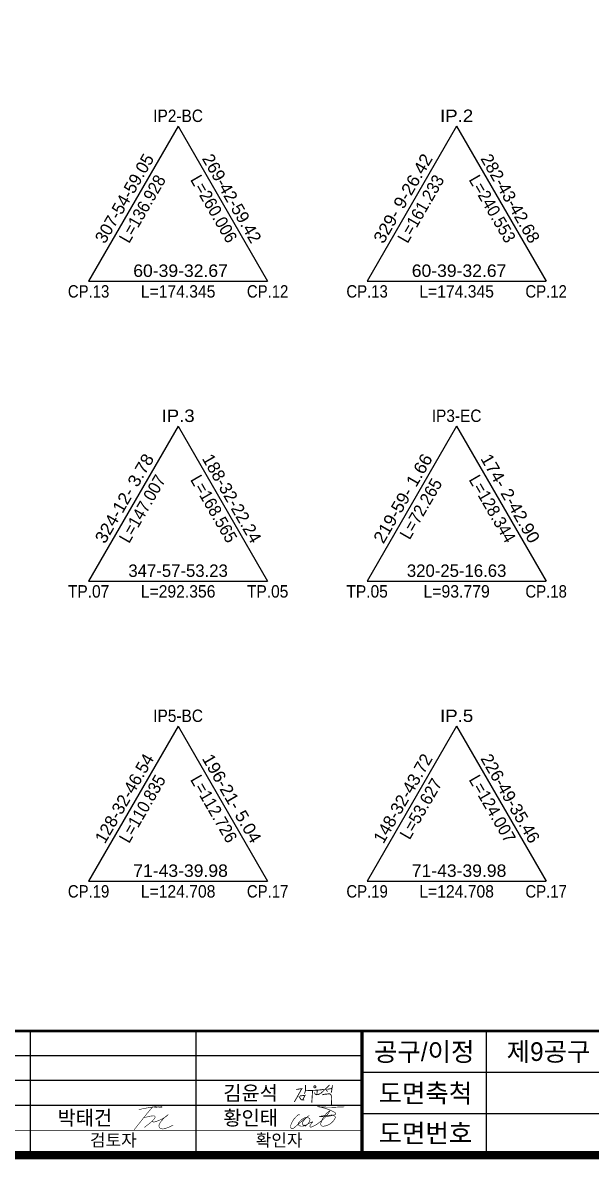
# Model space of a CAD drawing. Extents: x 227222 to 228063, y 224653 to 225247.
# Drawn here: x 227731.5 to 227868.7, y 224671.6 to 224946.1 of the extents above; entities that cross this region are included whole.
import ezdxf
from ezdxf.enums import TextEntityAlignment as Align

# ---------------------------------------------------------------- set-up
doc = ezdxf.new("R2010")
doc.units = 0
doc.header["$LTSCALE"] = 10
doc.header["$MEASUREMENT"] = 0
for name, color, linetype in [('CA-LEAL', 1, 'CONTINUOUS'), ('CA-LEAT', 3, 'CONTINUOUS'), ('CX-BORD', 3, 'CONTINUOUS'), ('CX-BORD-LIN1', 4, 'CONTINUOUS'), ('CX-BORD-LIN2', 3, 'CONTINUOUS'), ('CX-BORD-TEX2', 7, 'CONTINUOUS'), ('CX-BORD-TEX3', 6, 'CONTINUOUS')]:
    doc.layers.add(name, color=color, linetype=linetype)
doc.styles.get("Standard").update_dxf_attribs({"font": 'Dotum.ttf'})
doc.styles.add('TB_TEXT', font='Dotum.ttf')
doc.styles.add('TB_WBTXT', font='Dotum.ttf')
doc.styles.add('TB_WMTXT', font='Dotum.ttf')

# ---------------------------------------------------------------- blocks, each defined once
blk = doc.blocks.new('CXBLKA1-KHCA1')
at = {"layer": 'CX-BORD-LIN1', "const_width": 2}
blk.add_lwpolyline([(796, -2.273736754432321e-12), (0, 0), (0, 553.9999999999995), (795.9999999999995, 553.9999999999995)], close=True, dxfattribs=at)
at = {"layer": 'CX-BORD-LIN1'}
for points, const_width in [([(796, 30.00000000000098), (0, 29.99999999999869)], 0.6), ([(566, 1.175948227682966e-12), (566, 30.00000000000031)], 0.8), ([(566, 1.527666881884215e-13), (566, 30.00000000000031)], 0.6), ([(566, 6.000000000000252), (270, 5.9999999999993)], 0.2)]:
    blk.add_lwpolyline(points, dxfattribs=dict(at, const_width=const_width))
for points in [[(486, 3.019806626980426e-13), (486, 30.00000000000006)], [(526, 4.192202140984591e-13), (526, 30.00000000000018)]]:
    blk.add_lwpolyline(points, dxfattribs=at)
at = {"layer": 'CX-BORD-LIN2', "const_width": 0.3}
for points in [[(596, 1.4210854715202e-13), (596, 30.00000000000043)], [(686, 19.99999999999756), (566, 19.99999999999739)], [(796, 9.999999999997726), (566, 9.9999999999974)]]:
    blk.add_lwpolyline(points, dxfattribs=at)
at = {"layer": 'CX-BORD-LIN2'}
for points in [[(566, 24.00000000000025), (270, 23.9999999999993)], [(566, 18.00000000000136), (270, 18.00000000000041)], [(566, 12.00000000000136), (270, 12.00000000000041)]]:
    blk.add_lwpolyline(points, dxfattribs=at)
at = {"layer": 'CX-BORD-LIN1', "style": 'TB_TEXT'}
for tag, height, p in [('TR_RNUM4', 3, (285.105116618196, 26.63656332936284)), ('TR_RDAT4', 3.5, (317.5, 26.99999999999994)), ('TR_DGN4', 3.5, (459.1184542177598, 26.99999999999993)), ('TR_CHK4', 3.5, (499.1184542177598, 26.99999999999993)), ('TR_APP4', 3.5, (539.1184542177598, 27.00000000000016)), ('TR_RNUM3', 3, (285.105116618196, 20.63656332936395)), ('TR_RDAT3', 3.5, (317.5, 21.00000000000105)), ('TR_DGN3', 3.5, (459.1184542177598, 21.00000000000104)), ('TR_CHK3', 3.5, (499.1184542177598, 21.00000000000104)), ('TR_APP3', 3.5, (539.1184542177598, 21.00000000000126)), ('TR_RDAT2', 3.5, (317.5, 15.00000000000105)), ('TR_DGN2', 3.5, (459.1184542177598, 15.00000000000104)), ('TR_CHK2', 3.5, (499.1184542177598, 15.00000000000104)), ('TR_APP2', 3.5, (539.1184542177598, 15.00000000000126)), ('TR_RNUM2', 3, (285.105116618196, 14.63656332936395)), ('TR_RNUM1', 3, (285.105116618196, 8.636563329362843)), ('TR_RDAT1', 3.5, (317.5, 8.999999999999943)), ('TR_DGN1', 3.5, (459.1184542177598, 8.999999999999929)), ('TR_CHK1', 3.5, (499.1184542177598, 8.999999999999929)), ('TR_APP1', 3.5, (539.1184542177598, 9.000000000000156))]:
    blk.add_attdef(tag, text='', height=height, dxfattribs=at).set_placement(p, align=Align.MIDDLE_CENTER)
for tag, p in [('TR_RCON4', (342.3033138082337, 26.99999999999994)), ('TR_RCON3', (342.3033138082337, 21.00000000000105)), ('TR_RCON2', (342.3033138082337, 15.00000000000105)), ('TR_RCON1', (342.3033138082337, 8.999999999999943))]:
    blk.add_attdef(tag, text='', height=3.5, dxfattribs=at).set_placement(p, align=Align.MIDDLE_LEFT)
at = {"layer": 'CX-BORD-LIN2', "style": 'TB_TEXT'}
blk.add_attdef('TD_VERSION', text='', height=3, rotation=90, dxfattribs=at).set_placement((800.499999405456, 48.01489921212271), align=Align.MIDDLE_CENTER)
at = {"layer": 'CX-BORD-TEX2', "style": 'TB_WMTXT'}
for tag, height, p in [('TB_CNAME', 5, (15.34476638720071, 531.8324131479244)), ('TB_CSCOP', 4, (16.63456755316156, 523.8324131479244))]:
    blk.add_attdef(tag, text='', height=height, dxfattribs=at).set_placement(p, align=Align.BOTTOM_LEFT)
at = {"layer": 'CX-BORD-TEX2', "style": 'TB_WBTXT'}
for tag, height, p in [('TB_MTITIL', 10, (398, 533.326413560618)), ('TB_STITL', 7, (398, 518.326413560618))]:
    blk.add_attdef(tag, text='', height=height, dxfattribs=at).set_placement(p, align=Align.MIDDLE_CENTER)
at = {"layer": 'CX-BORD-TEX3', "style": 'TB_TEXT'}
for s, height, p in [('공구/이정', 4.5, (581, 24.99999999999742)), ('도면축척', 4.5, (581.2913704096159, 14.99999999999741)), ('검토자', 3, (506, 3.662000000000432)), ('확인자', 3, (546, 3.662000000000262)), ('도면번호', 4.5, (581.2913704096159, 5.385823260719846))]:
    blk.add_text(s, height=height, dxfattribs=at).set_placement(p, align=Align.MIDDLE)
for tag, height, p in [('TD_DCOMP', 4.5, (217.5, 24.99999999999931)), ('TD_CSECT', 4.5, (611, 24.99999999999896)), ('TD_DNAME_TOP', 4.5, (755, 24.99999999999912)), ('TD_DNAME_MAIN', 4.5, (755, 19.00715491911868)), ('TD_CCOMP', 4.5, (217.5, 14.99999999999931)), ('TD_HSCAL', 4.5, (626.6991483434026, 15.23515171695612)), ('TD_VSCAL', 4.5, (655.7793615572627, 15.23515171695612)), ('TD_DNAME_BOT', 3, (755, 13.65422715006187)), ('TD_CNAME', 4.5, (65, 5.752181573154171)), ('TD_FIELD', 4.5, (182.5, 5.52709622435755)), ('TD_CSTEP', 4.5, (253.2440000000001, 5.527096224357066)), ('TD_DWGCODE', 4.5, (641, 5.385823260720159)), ('TD_DWGNO', 4.5, (755, 5.385823260720144))]:
    blk.add_attdef(tag, text='', height=height, dxfattribs=at).set_placement(p, align=Align.MIDDLE_CENTER)
at = {"layer": 'CX-BORD-TEX3', "style": 'TB_TEXT', "width": 0.9}
blk.add_attdef('TD_CDIST', text='', height=4.5, dxfattribs=at).set_placement((656, 24.99999999999902), align=Align.MIDDLE_CENTER)

msp = doc.modelspace()

# ---------------------------------------------------------------- linework, layer by layer
at = {"layer": 'CA-LEAL', "linetype": 'Continuous'}
for p, q in [((227769.0017678195, 224921.1217430818), (227747.4017704591, 224883.7094435579)), ((227769.0017678195, 224921.1217430818), (227790.6017704591, 224883.7094466058)), ((227836.2017678194, 224921.1217478232), (227814.6017704591, 224883.7094482991)), ((227836.2017678194, 224921.1217478232), (227857.8017704591, 224883.7094513472)), ((227747.4017704591, 224883.7094435579), (227790.6017704591, 224883.7094466058)), ((227814.6017704591, 224883.7094482991), (227857.8017704591, 224883.7094513472)), ((227769.0017729321, 224848.6592880418), (227747.4017755717, 224811.2469885178)), ((227769.0017729321, 224848.6592880418), (227790.6017755717, 224811.2469915658)), ((227836.2017729321, 224848.6592927831), (227814.6017755717, 224811.2469952591)), ((227836.2017729321, 224848.6592927831), (227857.8017755717, 224811.2469983071)), ((227747.4017755717, 224811.2469885178), (227790.6017755717, 224811.2469915658)), ((227814.6017755717, 224811.2469952591), (227857.8017755717, 224811.2469983071)), ((227769.0017780447, 224776.1968330017), (227747.4017806843, 224738.7845354777)), ((227769.0017780447, 224776.1968330017), (227790.6017806843, 224738.7845385257)), ((227836.2017780447, 224776.196837743), (227814.6017806843, 224738.784540219)), ((227836.2017780447, 224776.196837743), (227857.8017806843, 224738.784543267)), ((227747.4017806843, 224738.7845354777), (227790.6017806843, 224738.7845385257)), ((227814.6017806843, 224738.784540219), (227857.8017806843, 224738.784543267))]:
    msp.add_line(p, q, dxfattribs=at)
at = {"layer": 'CX-BORD-LIN1'}
for points, const_width in [([(227799.7485148998, 224689.5090374442), (227799.7121203732, 224688.102546571), (227799.6332656921, 224687.799423155), (227799.5422797552, 224687.5993620253), (227799.4209656788, 224687.4296133327)], 0.2099999999999999), ([(227805.5364562344, 224689.5180888922), (227803.3873245564, 224687.4292865346)], 0.2099999999999999), ([(227806.2626288042, 224689.439494421), (227806.1205382441, 224688.6459640748), (227806.0775201126, 224688.3381087748), (227806.0399192928, 224688.0259052442), (227805.9848640403, 224687.799036635), (227805.8952020653, 224687.6255899637)], 0.2099999999999999), ([(227797.5529268889, 224688.4237580722), (227798.8615219612, 224688.6376656002), (227797.0453446694, 224685.4054195377)], 0.2099999999999999), ([(227798.1296352511, 224686.838930978), (227798.6717809215, 224685.9609911606), (227799.4403916303, 224685.8855433158)], 0.2099999999999999), ([(227798.4178649311, 224686.8663667317), (227799.6394072353, 224687.0309807759), (227799.0629486343, 224685.9335554069)], 0.2099999999999999), ([(227799.7121203732, 224688.1328585304), (227801.4529836708, 224688.211670867), (227801.2512799071, 224685.219441305)], 0.2099999999999999), ([(227801.4529836708, 224688.211670867), (227802.5670368234, 224688.2552816945), (227803.6178677617, 224688.3678101377), (227804.1968968528, 224688.4803385808)], 0.2099999999999999), ([(227801.8700567011, 224687.6872807541), (227802.0201752981, 224687.4032802838), (227802.1488485982, 224687.2639591722), (227802.3096902233, 224687.1996573413), (227802.4866160108, 224687.1567894539), (227802.861912883, 224687.2157330379), (227803.1192594831, 224687.3443366999), (227803.3122686741, 224687.456865143)], 0.2099999999999999), ([(227802.5670368234, 224688.2552816945), (227802.4866160108, 224687.1567894539)], 0.2099999999999999), ([(227803.7767424228, 224687.1235597224), (227804.1761681958, 224687.2418443992), (227804.4276586941, 224687.2862015113), (227804.664355589, 224687.2935941244), (227804.8640680959, 224687.3157724416), (227805.1229550163, 224687.3527364628), (227805.4383289506, 224687.3569107833), (227805.5476142568, 224687.3569107833), (227805.6204716337, 224687.3496290139), (227805.704257769, 224687.3168608131), (227805.7916863176, 224687.2586061808), (227805.8317574194, 224687.1967109026), (227805.9082579688, 224687.1020474236), (227805.9483290706, 224686.9891797602), (227805.9665434148, 224686.9272844821), (227805.9811145865, 224686.8399027724), (227805.9925762699, 224686.5866356592), (227805.9664242278, 224686.2664523299), (227805.9925762699, 224685.7306352714), (227806.0187078148, 224684.6076317381)], 0.2099999999999999), ([(227804.5773400193, 224688.5831576796), (227805.0568981268, 224687.8967521409)], 0.2099999999999999), ([(227805.0213751073, 224688.4707290915), (227805.8976055419, 224688.6423305956), (227806.1205382441, 224688.6459640748)], 0.2099999999999999), ([(227759.4945662706, 224683.5113217334), (227759.6939872791, 224683.5746660178), (227759.8868494031, 224683.630342263), (227760.0722156627, 224683.6791114192), (227760.2491490781, 224683.721734436), (227760.4167126695, 224683.7589722637), (227760.5739694572, 224683.7915858522), (227760.7199824613, 224683.8203361515), (227760.853814702, 224683.8459841115), (227760.9751148128, 224683.8692321478), (227761.0858738802, 224683.8905485379), (227761.1886686037, 224683.9103430251), (227761.2860756832, 224683.9290253525), (227761.3806718183, 224683.9470052633), (227761.4750337087, 224683.9646925006), (227761.5717380541, 224683.9824968076), (227761.6733615541, 224684.0008279276), (227761.7818172132, 224684.0199882899), (227761.8963632541, 224684.0398510692), (227762.0155942044, 224684.0601821266), (227762.1381045914, 224684.080747323), (227762.2624889427, 224684.1013125194), (227762.3873417857, 224684.1216435767), (227762.5112576479, 224684.1415063561), (227762.6328310569, 224684.1606667184), (227762.7509493466, 224684.1789295479), (227762.8656710782, 224684.1962558214), (227762.9773476194, 224684.2126455394), (227763.0863303379, 224684.228098702), (227763.1929706013, 224684.2426153094), (227763.2976197776, 224684.2561953618), (227763.4006292342, 224684.2688388593), (227763.502350339, 224684.2805458024), (227763.6030368575, 224684.2912966794), (227763.7025521469, 224684.3009939324), (227763.8006619621, 224684.3095204916), (227763.897132058, 224684.3167592873), (227763.9917281898, 224684.3225932498), (227764.0842161121, 224684.3269053092), (227764.1743615802, 224684.3295783961), (227764.2619303489, 224684.3304954405), (227764.3467076936, 224684.3295979077), (227764.4285569709, 224684.3270614019), (227764.5073610577, 224684.3231200625), (227764.5830028311, 224684.3180080287), (227764.655365168, 224684.3119594397), (227764.7243309454, 224684.3052084347), (227764.7897830404, 224684.297989153), (227764.8516043298, 224684.2905357336), (227764.9095800886, 224684.2830237813), (227764.9631051823, 224684.2753947609), (227765.0114768746, 224684.2675316028), (227765.0539924292, 224684.2593172372), (227765.0899491095, 224684.2506345945), (227765.1186441791, 224684.2413666049), (227765.1393749016, 224684.2313961986), (227765.1514385405, 224684.220606306), (227765.1543666051, 224684.2089188806), (227765.1486275864, 224684.1964119684), (227765.1349242213, 224684.1832026387), (227765.1139592465, 224684.1694079608), (227765.0864353988, 224684.155145004), (227765.0530554149, 224684.1405308376), (227765.0145220316, 224684.125682531), (227764.9715379858, 224684.1107171533), (227764.9247474525, 224684.0957712856), (227764.8745603611, 224684.0810595554), (227764.8213280793, 224684.066816102), (227764.7654019747, 224684.0532750645), (227764.7071334152, 224684.0406705822), (227764.6468737684, 224684.0292367944), (227764.5849744021, 224684.0192078401), (227764.5217866839, 224684.0108178589), (227764.4576815021, 224684.0042424549), (227764.3931078277, 224683.9994230935), (227764.3285341519, 224683.9962427052), (227764.2644289662, 224683.9945842205), (227764.2012607619, 224683.99433057), (227764.1394980305, 224683.9953646839), (227764.0796092634, 224683.997569493), (227764.022062952, 224684.0008279276), (227763.9671714238, 224684.0050424298), (227763.9146223516, 224684.0101934879), (227763.8639472444, 224684.0162811016), (227763.8146776111, 224684.0233052706), (227763.7663449605, 224684.0312659949), (227763.7184808016, 224684.0401632743), (227763.6706166434, 224684.0499971083), (227763.6222839948, 224684.0607674969), (227763.5731900489, 224684.0724549284), (227763.5237447349, 224684.0849618449), (227763.4745336662, 224684.0981711772), (227763.4261424564, 224684.1119658559), (227763.3791567187, 224684.1262288119), (227763.3341620666, 224684.1408429756), (227763.2917441136, 224684.155691278), (227763.252488473, 224684.1706566497), (227763.2167855539, 224684.1855634866), (227763.1842449475, 224684.200002046), (227763.1542810409, 224684.2135040502), (227763.1263082208, 224684.2256012215), (227763.0997408742, 224684.2358252824), (227763.0739933882, 224684.2437079553), (227763.0484801494, 224684.2487809627), (227763.022615545, 224684.2505760269), (227762.995833482, 224684.2486053586), (227762.9676459484, 224684.2423031224), (227762.9375844526, 224684.2310839712), (227762.9051805028, 224684.2143625579), (227762.8699656073, 224684.1915535354), (227762.8314712743, 224684.1620715565), (227762.7892290121, 224684.1253312741), (227762.742770329, 224684.0807473412), (227762.6917633767, 224684.0279685495), (227762.6364228804, 224683.9675802458), (227762.5771002089, 224683.9004019157), (227762.5141467309, 224683.8272530452), (227762.4479138151, 224683.7489531197), (227762.3787528303, 224683.666321625), (227762.307015145, 224683.5801780468), (227762.2330521282, 224683.4913418709), (227762.1571956278, 224683.4005155134), (227762.0796994099, 224683.3079331136), (227762.0007977198, 224683.2137117411), (227761.9207248029, 224683.1179684656), (227761.8397149045, 224683.020820357), (227761.7580022699, 224682.9223844848), (227761.6758211447, 224682.8227779188), (227761.5934057741, 224682.7221177288), (227761.510970883, 224682.6205600075), (227761.4286531146, 224682.5184169399), (227761.3465695916, 224682.4160397342), (227761.2648374367, 224682.3137795984), (227761.1835737725, 224682.2119877407), (227761.1028957216, 224682.111015369), (227761.0229204069, 224682.0112136916), (227760.9437649511, 224681.9129339165), (227760.8655269562, 224681.8164296939), (227760.7882259431, 224681.7215644427), (227760.7118619122, 224681.6281040239), (227760.6364348637, 224681.5358142985), (227760.5619447981, 224681.4444611273), (227760.4883917155, 224681.3538103716), (227760.4157756164, 224681.2636278921), (227760.3440965012, 224681.17367955), (227760.2731591653, 224681.0835653579), (227760.2019875858, 224680.9922219359), (227760.1294105347, 224680.8984200557), (227760.0542567843, 224680.8009304893), (227759.9753551066, 224680.6985240081), (227759.891534274, 224680.5899713842), (227759.8016230585, 224680.4740433892), (227759.7044502323, 224680.349510795), (227759.59851272, 224680.2146760954), (227759.4809800553, 224680.0659686721), (227759.3486899247, 224679.8993496289), (227759.1984800142, 224679.7107800698), (227759.02718801, 224679.4962210985), (227758.8316515985, 224679.2516338188), (227758.6087084659, 224678.9729793346), (227758.3551962983, 224678.6562187497)], 0.1322999999999999), ([(227760.7813388111, 224681.7131354188), (227760.8186232766, 224681.7131744419), (227760.8607963067, 224681.7134476039), (227760.9073603169, 224681.7141890434), (227760.9578177221, 224681.7156328993), (227761.0116709375, 224681.7180133105), (227761.0684223783, 224681.7215644156), (227761.1275744596, 224681.7265203535), (227761.1886295967, 224681.7331152631), (227761.2511828957, 224681.7415247484), (227761.3152002275, 224681.7516902747), (227761.3807401538, 224681.7634947729), (227761.4478612365, 224681.7768211736), (227761.5166220374, 224681.7915524076), (227761.5870811183, 224681.8075714054), (227761.6592970412, 224681.8247610979), (227761.7333283679, 224681.8430044158), (227761.8092043793, 224681.8621452665), (227761.8868372333, 224681.8818714648), (227761.9661098069, 224681.901831802), (227762.0469049769, 224681.9216750698), (227762.1291056206, 224681.9410500595), (227762.2125946147, 224681.9596055627), (227762.2972548364, 224681.9769903708), (227762.3829691625, 224681.9928532753), (227762.4694643065, 224682.0069016026), (227762.5558423275, 224682.0190768181), (227762.641049121, 224682.0293789224), (227762.7240305825, 224682.0378079158), (227762.8037326076, 224682.0443637989), (227762.8791010917, 224682.049046572), (227762.9490819304, 224682.0518562355), (227763.0126210192, 224682.0527927899), (227763.0689765809, 224682.0518562355), (227763.1186561473, 224682.049046572), (227763.1624795776, 224682.0443637989), (227763.2012667308, 224682.0378079158), (227763.2358374662, 224682.0293789225), (227763.2670116427, 224682.0190768181), (227763.2956091195, 224682.0069016026), (227763.3224497557, 224681.9928532753), (227763.3481386854, 224681.9769318361), (227763.3724221422, 224681.959137285), (227763.3948316348, 224681.9394696221), (227763.4148986717, 224681.9179288479), (227763.4321547615, 224681.8945149623), (227763.4461314129, 224681.8692279657), (227763.4563601344, 224681.8420678583), (227763.4623724347, 224681.8130346402), (227763.4638364658, 224681.7821673348), (227763.4609669532, 224681.749661058), (227763.4541152661, 224681.7157499481), (227763.4436327735, 224681.6806681444), (227763.4298708444, 224681.6446497855), (227763.4131808479, 224681.6079290101), (227763.3939141531, 224681.5707399572), (227763.3724221289, 224681.5333167654), (227763.3489975829, 224681.4958155274), (227763.3236990759, 224681.4580801506), (227763.2965266073, 224681.4198764962), (227763.2674801765, 224681.3809704254), (227763.2365597827, 224681.3411277993), (227763.2037654253, 224681.3001144793), (227763.1690971037, 224681.2576963264), (227763.1325548171, 224681.213639202), (227763.0941580856, 224681.167806525), (227763.0540045111, 224681.1204519457), (227763.0122112163, 224681.0719266722), (227762.9688953241, 224681.0225819125), (227762.9241739569, 224680.9727688748), (227762.8781642377, 224680.9228387672), (227762.8309832888, 224680.8731427977), (227762.7827482332, 224680.8240321745), (227762.7335957141, 224680.775799571), (227762.6837404568, 224680.7285035223), (227762.6334167075, 224680.6821440288), (227762.5828587121, 224680.6367210909), (227762.5323007167, 224680.5922347091), (227762.4819769673, 224680.5486848838), (227762.4321217101, 224680.5060716154), (227762.3829691909, 224680.4643949043), (227762.3346950944, 224680.4236352392), (227762.2872408589, 224680.383695062), (227762.2404893615, 224680.3444573027), (227762.1943234793, 224680.3058048914), (227762.1486260891, 224680.2676207581), (227762.1032800679, 224680.2297878328), (227762.0581682928, 224680.1921890458), (227762.0131736407, 224680.1547073269), (227761.9681789886, 224680.117245118), (227761.9230672139, 224680.0797829077), (227761.8777211938, 224680.0423206961), (227761.8320238056, 224680.0048584834), (227761.7858579268, 224679.9673962698), (227761.7391064344, 224679.9299340556), (227761.691652206, 224679.892471841), (227761.6433781189, 224679.8550096261), (227761.5941963308, 224679.8175278996), (227761.5441361225, 224679.7799291036), (227761.4932560551, 224679.7420961681), (227761.4416146898, 224679.703912024), (227761.3892705877, 224679.6652596013), (227761.33628231, 224679.6260218307), (227761.2827084179, 224679.5860816423), (227761.2286074725, 224679.5453219666), (227761.174330842, 224679.5036647573), (227761.1214011222, 224679.4611880613), (227761.0716337159, 224679.418008949), (227761.0268440257, 224679.3742444906), (227760.9888474545, 224679.3300117562), (227760.959459405, 224679.2854278161), (227760.9404952799, 224679.2406097408), (227760.9337704821, 224679.1956746003)], 0.1322999999999999)]:
    msp.add_lwpolyline(points, dxfattribs=dict(at, const_width=const_width))
at = {"layer": 'CX-BORD-LIN1', "const_width": 0.2099999999999999}
msp.add_lwpolyline([(227801.9185244816, 224689.3187215279, 3798.450989763234), (227801.918779415, 224689.3188080605)], format="xyb", dxfattribs=at)
at = {"layer": 'CX-BORD-LIN1', "const_width": 0.147, "elevation": -90.41666666666667}
for points in [[(227806.8899835484, 224682.8416866938, 0.1016100729652878), (227802.5655999968, 224684.2835371485, 0.0379938199290968), (227809.0894626576, 224684.2352122399)], [(227796.1417884495, 224679.6428178133, 0.6334663635945859), (227796.7907734193, 224678.9919596569, -0.02584804886832607), (227800.6326036529, 224682.1572411701, 0.08724122534274857), (227799.0158435778, 224680.5179056307, 0.6966696370647005), (227799.7869177524, 224679.7893206487, -0.06082299902354997), (227801.5501315854, 224680.6512878839, 0.09139181008041715), (227800.8349604968, 224679.7112621707, 0.5099500080430651), (227801.043365376, 224679.3060715628, 0.08972915044655608), (227803.1959086904, 224680.5536005977, 0.1097096665230928), (227805.6893607485, 224683.3476383086)], [(227797.9988961342, 224682.3022158959, 0.1620361182399803), (227796.1417884495, 224679.6428178133)], [(227798.3613329488, 224682.229728533, 0.3642693064098785), (227797.9988961343, 224682.3022158959)], [(227799.8365395819, 224679.7158555397, 0.2399836959650749), (227800.8383319432, 224681.2441675055, 0.3459454611295547), (227799.671771123, 224681.6196580681, 0.1625229052121287), (227798.024086378, 224680.2955600896)], [(227804.0246771, 224679.5495024402, 0.2836747993364746), (227806.9873291336, 224681.7223169927, 0.1882848276638638), (227806.2288191594, 224682.2555133988, 0.03052119506143514), (227802.9763617199, 224681.915616627, 0.1052802820132766), (227806.7932035805, 224682.3156999123, 0.5957706200628751), (227806.8899835485, 224682.8416866937)], [(227805.6893607485, 224683.3476383086, 0.1764310013253211), (227803.4354483515, 224680.2725697347, 0.5250689199938516), (227804.0246770999, 224679.5495024401)], [(227798.024086378, 224680.2955600895, 0.4600683058121187), (227798.4195307106, 224679.6038671619)], [(227798.4195307106, 224679.603867162, 0.1633579025210865), (227799.7869177524, 224679.7893206488)]]:
    msp.add_lwpolyline(points, format="xyb", dxfattribs=at)
at = {"layer": 'CX-BORD-LIN1', "const_width": 0.1322999999999999, "elevation": -81.375}
msp.add_lwpolyline([(227762.9287280052, 224680.9816125905), (227762.8279495671, 224680.8736847421), (227762.7787659923, 224680.8248906652), (227762.752833049, 224680.787204069), (227762.7334004256, 224680.7584732859), (227762.7198239456, 224680.7370008084), (227762.7114594328, 224680.7210891289), (227762.7076627105, 224680.70904074), (227762.7077896024, 224680.699158134), (227762.7112740141, 224680.6900169658), (227762.7178621789, 224680.6812855387), (227762.7273784121, 224680.6729053187), (227762.7396470291, 224680.6648177715), (227762.754492345, 224680.6569643629), (227762.7717386753, 224680.6492865586), (227762.7912103352, 224680.6417258245), (227762.8127316401, 224680.6342236264), (227762.8361366657, 224680.6267506971), (227762.8612985296, 224680.6193948387), (227762.8881001096, 224680.6122731201), (227762.9164242839, 224680.6055026105), (227762.9461539304, 224680.5992003789), (227762.9771719271, 224680.5934834944), (227763.0093611519, 224680.5884690261), (227763.0426044829, 224680.584274043), (227763.0768628797, 224680.5810351259), (227763.1124096286, 224680.5789669021), (227763.1495960979, 224680.57830351), (227763.1887736553, 224680.5792790888), (227763.2302936691, 224680.5821277771), (227763.2745075073, 224680.5870837138), (227763.3217665379, 224680.5943810375), (227763.3724221289, 224680.6042538873), (227763.4267475666, 224680.6168778671), (227763.4847038099, 224680.6321944427), (227763.5461737356, 224680.6500865448), (227763.6110402208, 224680.6704371044), (227763.6791861425, 224680.6931290525), (227763.7504943776, 224680.7180453199), (227763.8248478031, 224680.7450688375), (227763.9021292961, 224680.7740825364), (227763.9820850903, 224680.8049108126), (227764.0639148471, 224680.837143923), (227764.1466815847, 224680.87031359), (227764.2294483213, 224680.9039515357), (227764.3112780751, 224680.9375894822), (227764.3912338643, 224680.9707591517), (227764.4683787071, 224681.0029922665), (227764.5417756218, 224681.0338205487), (227764.6107413923, 224681.0629123015), (227764.6756078666, 224681.0904821522), (227764.7369606585, 224681.1168813091), (227764.7953853816, 224681.1424609805), (227764.8514676497, 224681.1675723748), (227764.9057930765, 224681.1925667002), (227764.9589472759, 224681.217795165), (227765.0115158616, 224681.2436089776), (227765.0640063654, 224681.2703008115), (227765.1166139922, 224681.2979292012), (227765.1694558651, 224681.3264941466), (227765.222649107, 224681.3559956474), (227765.276310841, 224681.3864337034), (227765.3305581901, 224681.4178083143), (227765.3855082772, 224681.4501194801), (227765.4412782255, 224681.4833672003), (227765.4978875555, 224681.5174929403), (227765.5549653782, 224681.5522040263), (227765.6120432023, 224681.58714925), (227765.6686525363, 224681.6219774032), (227765.7243248888, 224681.6563372775), (227765.7785917685, 224681.6898776645), (227765.8309846839, 224681.7222473561), (227765.8810351437, 224681.7530951439), (227765.9283917792, 224681.7821868891), (227765.9731717129, 224681.8097567309), (227766.0156091905, 224681.836155878), (227766.0559384569, 224681.8617355392), (227766.0943937579, 224681.8868469233), (227766.1312093385, 224681.9118412389), (227766.1666194444, 224681.9370696948), (227766.2008583207, 224681.9628834998), (227766.2341406926, 224681.9895558161), (227766.2666032037, 224682.0170476202), (227766.2983629773, 224682.0452418422), (227766.3295371369, 224682.0740214122), (227766.3602428058, 224682.1032692601), (227766.3905971072, 224682.1328683162), (227766.4207171647, 224682.1627015106), (227766.4507201014, 224682.192651773), (227766.4804692747, 224682.2224264298), (227766.5088129775, 224682.2510303908), (227766.5343457366, 224682.2772929621), (227766.5556620787, 224682.3000434497), (227766.5713565307, 224682.3181111596), (227766.5800236194, 224682.3303253978), (227766.5802578716, 224682.3355154703), (227766.5706538141, 224682.332510683), (227766.5502549442, 224682.3204915503), (227766.5199006413, 224682.3000434195), (227766.4808792551, 224682.2721028463), (227766.4344791355, 224682.2376063861), (227766.3819886325, 224682.1974905948), (227766.3246960958, 224682.1526920279), (227766.2638898752, 224682.1041472411), (227766.2008583207, 224682.0527927899), (227766.1367726594, 224681.9994871837), (227766.0723356281, 224681.9447767459), (227766.0081328408, 224681.8891297538), (227765.9447499117, 224681.8330144846), (227765.8827724547, 224681.7768992152), (227765.822786084, 224681.7212522232), (227765.7653764137, 224681.6665417853), (227765.7111290578, 224681.6132361791), (227765.6603953849, 224681.5616475891), (227765.6125897813, 224681.5114638304), (227765.5668923882, 224681.4622166256), (227765.5224833461, 224681.4134376974), (227765.4785427962, 224681.3646587683), (227765.4342508792, 224681.315411561), (227765.388787736, 224681.265227798), (227765.3413335075, 224681.213639202), (227765.2913221006, 224681.1602945651), (227765.2392024853, 224681.1053109567), (227765.1856773978, 224681.0489225159), (227765.1314495742, 224680.9913633819), (227765.0772217507, 224680.9328676934), (227765.0236966632, 224680.8736695896), (227764.971577048, 224680.8140032095), (227764.921565641, 224680.7541026921), (227764.8742285352, 224680.6942021763), (227764.8295852512, 224680.6345358006), (227764.7875186662, 224680.5753377034), (227764.7479116576, 224680.5168420229), (227764.7106471026, 224680.4592828977), (227764.6756078787, 224680.402894466), (227764.6426768629, 224680.3479108663), (227764.6117369329, 224680.2945662369), (227764.5826904862, 224680.2430361817), (227764.5555180028, 224680.193262166), (227764.530219483, 224680.1451271209), (227764.5067949271, 224680.0985139772), (227764.4852443355, 224680.0533056659), (227764.4655677085, 224680.0093851179), (227764.4477650464, 224679.9666352641), (227764.4318363496, 224679.9249390354), (227764.4177816182, 224679.8842183859), (227764.4056008522, 224679.8445513618), (227764.395294051, 224679.8060550322), (227764.3868612145, 224679.7688464666), (227764.3803023421, 224679.7330427342), (227764.3756174338, 224679.6987609044), (227764.372806489, 224679.6661180463), (227764.3718695074, 224679.6352312294), (227764.3727869685, 224679.606119965), (227764.3754612702, 224679.5784135335), (227764.3797752901, 224679.5516436571), (227764.3856119058, 224679.5253420584), (227764.3928539951, 224679.4990404596), (227764.4013844356, 224679.4722705833), (227764.4110861049, 224679.4445641518), (227764.4218418807, 224679.4154528874), (227764.4335932018, 224679.3846441168), (227764.4465157521, 224679.3525475829), (227764.4608437766, 224679.3197486328), (227764.4768115203, 224679.2868326136), (227764.4946532283, 224679.2543848724), (227764.5146031455, 224679.2229907564), (227764.5368955171, 224679.1932356126), (227764.5617645881, 224679.1657047882), (227764.5893470012, 224679.1408275376), (227764.6193889903, 224679.1184087452), (227764.6515391871, 224679.0980972027), (227764.6854462231, 224679.0795417017), (227764.7207587299, 224679.0623910339), (227764.7571253393, 224679.0462939911), (227764.7941946828, 224679.0308993649), (227764.8316153919, 224679.0158559469), (227764.8691337009, 224679.0009100868), (227764.9068862535, 224678.9861983655), (227764.9451072963, 224678.9719549219), (227764.9840310755, 224678.9584138946), (227765.0238918374, 224678.9458094224), (227765.0649238286, 224678.9343756444), (227765.1073612952, 224678.9243466991), (227765.1514384838, 224678.9159567255), (227765.1972725175, 224678.909400839), (227765.2445120274, 224678.904718063), (227765.2926885214, 224678.9019083974), (227765.3413335075, 224678.9009718422), (227765.3899784937, 224678.9019083974), (227765.4381549877, 224678.904718063), (227765.4853944976, 224678.909400839), (227765.5312285313, 224678.9159567255), (227765.5753057199, 224678.9243271876), (227765.6177431865, 224678.934219552), (227765.6587751777, 224678.9452826106), (227765.6986359396, 224678.9571651554), (227765.7375597188, 224678.9695159782), (227765.7757807615, 224678.981983871), (227765.8135333142, 224678.9942176255), (227765.8510516231, 224679.0058660339), (227765.8886284959, 224679.0167144688), (227765.9267909848, 224679.0270946267), (227765.9661247032, 224679.0374747851), (227766.0072152645, 224679.0483232212), (227766.0506482821, 224679.0601082126), (227766.0970093695, 224679.0732980366), (227766.14688414, 224679.0883609705), (227766.2008582071, 224679.1057652918), (227766.2593024591, 224679.125842697), (227766.3217288848, 224679.148378559), (227766.3874347476, 224679.1730216701), (227766.455717311, 224679.1994208222), (227766.5258738388, 224679.2272248075), (227766.5972015943, 224679.2560824183), (227766.6689978412, 224679.2856424465), (227766.7405598432, 224679.3155536843), (227766.8112824659, 224679.3455234583), (227766.8809509841, 224679.3754932337), (227766.9494482748, 224679.4054630099), (227767.016657215, 224679.4354327864), (227767.0824606817, 224679.4654025631), (227767.1467415518, 224679.4953723393), (227767.2093827024, 224679.5253421147), (227767.2702670103, 224679.5553118887), (227767.3293456745, 224679.585291417), (227767.3868431802, 224679.6153294787), (227767.4430523347, 224679.6454846087), (227767.4982659453, 224679.6758153423), (227767.5527768191, 224679.7063802145), (227767.6068777633, 224679.7372377603), (227767.6608615852, 224679.7684465148), (227767.715021092, 224679.8000650132), (227767.7649641809, 224679.8299664946), (227767.7875591094, 224679.8472830143)], dxfattribs=at)
at = {"layer": 'CX-BORD-LIN1'}
msp.add_arc((227799.7198191426, 224680.9792189651, -90.41666666666667), 1.268743790369247, 250.7653486922238, 275.2784951766311, dxfattribs=at)

# ---------------------------------------------------------------- block references
at = {"layer": 'CX-BORD'}
ref = msp.add_blockref('CXBLKA1-KHCA1', (227247.3809380743, 224672.5692377459), dxfattribs=at)
ref.add_attrib('TD_CSECT', '제9공구', dxfattribs={"layer": 'CX-BORD-TEX3', "height": 4.5, "style": 'TB_TEXT'}).set_placement((227858.3809380743, 224697.5692377459), align=Align.MIDDLE_CENTER)
ref.add_attrib('TR_CHK1', '박태건', dxfattribs={"layer": 'CX-BORD-LIN1', "height": 3.5, "style": 'TB_TEXT'}).set_placement((227746.499392292, 224681.5692377459), align=Align.MIDDLE_CENTER)
ref.add_attrib('TR_APP1', '황인태', dxfattribs={"layer": 'CX-BORD-LIN1', "height": 3.5, "style": 'TB_TEXT'}).set_placement((227786.499392292, 224681.5692377459), align=Align.MIDDLE_CENTER)
ref.add_attrib('TR_APP2', '김윤석', dxfattribs={"layer": 'CX-BORD-LIN1', "height": 3.5, "style": 'TB_TEXT'}).set_placement((227786.499392292, 224687.5692377459), align=Align.MIDDLE_CENTER)

# ---------------------------------------------------------------- texts
at = {"layer": 'CA-LEAT'}
for s, rotation, width, p, p2 in [('IP2-BC', 4.042501488135591e-06, 0.8287883047511931, (227763.0017677489, 224922.1217426585), (227775.0017677489, 224922.1217435052)), ('IP.2', 4.042501488120885e-06, 1.032755298655007, (227832.2017677489, 224922.121747541), (227840.2017677489, 224922.1217481054)), ('307-54-59.05', 60.00000404389274, 0.8465183058505737, (227751.3357444332, 224892.5232882674), (227763.3357429668, 224913.3078988061)), ('269-42-59.42', 300.0000040412544, 0.8465183058506188, (227774.6677937747, 224913.3078996056), (227786.6677952413, 224892.5232907603)), ('329- 9-26.42', 60.00000404398764, 0.8786885246276994, (227818.5357444332, 224892.5232930087), (227830.5357429667, 224913.3079035474)), ('282-43-42.68', 300.0000040412892, 0.8465183058497298, (227841.8677937747, 224913.3079043469), (227853.8677952412, 224892.5232955016)), ('L=136.928', 60.00000404246983, 0.864009378658011, (227757.1658714463, 224892.6213648907), (227766.1658703464, 224908.2098227938)), ('L=260.006', 300.0000040426997, 0.8640093786602677, (227771.8376671145, 224908.209823194), (227780.8376682143, 224892.6213665609)), ('L=161.233', 60.00000404243593, 0.8640093786599191, (227824.3658714463, 224892.621369632), (227833.3658703465, 224908.2098275351)), ('L=240.553', 300.0000040426997, 0.8640093786602676, (227839.0376671145, 224908.2098279353), (227848.0376682143, 224892.6213713022)), (' 60-39-32.67', 4.042501488135591e-06, 0.8786885245901622, (227757.0017703885, 224884.7094447912), (227781.0017703885, 224884.7094464845)), (' 60-39-32.67', 4.04250148813069e-06, 0.8786885245912277, (227824.2017703885, 224884.7094495325), (227848.2017703886, 224884.7094512258)), ('CP.13', 4.042751617133518e-06, 0.82604797130688, (227742.4017707413, 224879.7094437611), (227752.4017707413, 224879.7094444667)), ('L=174.345', 4.042547808320393e-06, 0.8640093786635387, (227760.0017707413, 224879.7094450029), (227778.0017707413, 224879.7094462729)), ('CP.12', 4.042418111814715e-06, 0.826047971304476, (227785.6017707413, 224879.7094468091), (227795.6017707413, 224879.7094475146)), ('CP.13', 4.042584864468234e-06, 0.82604797130688, (227809.6017707413, 224879.7094485024), (227819.6017707413, 224879.7094492079)), ('L=174.345', 4.042547808320393e-06, 0.8640093786635386, (227827.2017707413, 224879.7094497442), (227845.2017707413, 224879.7094510142)), ('CP.12', 4.042418111814715e-06, 0.826047971304476, (227852.8017707413, 224879.7094515504), (227862.8017707413, 224879.7094522559)), ('IP.3', 4.042501488135591e-06, 1.03275529865125, (227765.0017728615, 224849.6592877596), (227773.0017728615, 224849.659288324)), ('IP3-EC', 4.042501488135591e-06, 0.841084165477887, (227830.2017728615, 224849.6592929157), (227842.2017728615, 224849.6592937624)), ('324-12- 3.78', 60.00000404395291, 0.8786885246267766, (227751.3357495458, 224820.0608332274), (227763.3357480793, 224840.845443766)), ('188-32-22.24', 300.0000040412544, 0.8465183058506188, (227774.6677988874, 224840.8454445655), (227786.6678003539, 224820.0608357202)), ('219-59- 1.66', 60.00000404159058, 0.8786885245640266, (227818.5357495458, 224820.0608385266), (227830.5357480794, 224840.8454490633)), ('174- 2-42.90', 300.0000040435567, 0.8786885245640734, (227841.8677988874, 224840.8454498629), (227853.8678003539, 224820.0608410195)), ('L=147.007', 60.00000404226306, 0.864009378658198, (227757.1658765589, 224820.1589098507), (227766.1658754591, 224835.7473677537)), ('L=168.565', 300.0000040426658, 0.8640093786583594, (227771.8376722271, 224835.7473681539), (227780.8376733269, 224820.1589115208)), ('L=72.265', 60.00000404506118, 0.8694241687627596, (227824.8658764978, 224821.0249405873), (227832.8658755202, 224834.8813476137)), ('L=128.344', 300.000004042746, 0.8640093786590578, (227839.0376722271, 224835.7473734512), (227848.0376733269, 224820.1589168182)), ('347-57-53.23', 4.042501488135591e-06, 0.8465183058147866, (227757.0017755012, 224812.2469897511), (227781.0017755012, 224812.2469914444)), ('320-25-16.63', 4.042501488135591e-06, 0.8465183058147866, (227824.2017755011, 224812.2469950505), (227848.2017755011, 224812.2469967438)), ('TP.07', 4.042751617121751e-06, 0.8671608424545751, (227742.4017758539, 224807.246988721), (227752.401775854, 224807.2469894266)), ('L=292.356', 4.042547808320393e-06, 0.8640093786635387, (227760.0017758539, 224807.2469899628), (227778.0017758539, 224807.2469912328)), ('TP.05', 4.042584864479999e-06, 0.8671608424495276, (227785.6017758539, 224807.246991769), (227795.6017758539, 224807.2469924746)), ('TP.05', 4.042584864468234e-06, 0.8671608424520514, (227809.601775854, 224807.2469954623), (227819.601775854, 224807.2469961679)), ('L=93.779', 4.042501488135591e-06, 0.8694241686942399, (227828.2017758539, 224807.2469953327), (227844.2017758539, 224807.2469964615)), ('CP.18', 4.042584864468234e-06, 0.8260479713068801, (227852.8017758539, 224807.2469970683), (227862.8017758539, 224807.2469977739)), ('IP5-BC', 4.042640448670385e-06, 0.8287883047552133, (227763.0017779741, 224777.1968331344), (227775.0017779741, 224777.1968339811)), ('IP.5', 4.042501488120885e-06, 1.032755298655007, (227832.2017779741, 224777.1968380168), (227840.2017779741, 224777.1968385812)), ('128-32-46.54', 60.00000404159058, 0.8465183057896077, (227751.3357546584, 224747.5983787453), (227763.335753192, 224768.382989282)), ('196-21- 5.04', 300.0000040434617, 0.8786885245644636, (227774.667804, 224768.3829900815), (227786.6678054664, 224747.5983812381)), ('148-32-43.72', 60.00000404162532, 0.8465183057904969, (227818.5357546585, 224747.5983834866), (227830.535753192, 224768.3829940233)), ('226-49-35.46', 300.0000040435567, 0.8465183057896529, (227841.867804, 224768.3829948228), (227853.8678054665, 224747.5983859795)), ('L=110.835', 60.00000404246983, 0.864009378658011, (227757.1658816715, 224747.6964553666), (227766.1658805716, 224763.2849132696)), ('L=112.726', 300.0000040427923, 0.8640093786578481, (227771.8376773397, 224763.2849136698), (227780.8376784395, 224747.6964570368)), ('L=53.627', 60.0000040452417, 0.8694241687611782, (227824.8658816105, 224748.5624855472), (227832.8658806328, 224762.4188925737)), ('L=124.007', 300.0000040426658, 0.8640093786583595, (227839.0376773397, 224763.2849184111), (227848.0376784395, 224747.6964617781)), (' 71-43-39.98', 4.042570968417695e-06, 0.8786885245890966, (227757.0017806138, 224739.784535269), (227781.0017806137, 224739.7845369624)), (' 71-43-39.98', 4.042570968412793e-06, 0.8786885245901622, (227824.2017806138, 224739.7845400104), (227848.2017806138, 224739.7845417037)), ('CP.19', 4.042584864456468e-06, 0.8260479713092843, (227742.4017809665, 224734.7845342389), (227752.4017809665, 224734.7845349445)), ('L=124.708', 4.042640448689995e-06, 0.8640093786635386, (227760.0017809666, 224734.7845354807), (227778.0017809666, 224734.7845367508)), ('CP.17', 4.042584864468234e-06, 0.8260479713068801, (227785.6017809665, 224734.7845372869), (227795.6017809665, 224734.7845379925)), ('CP.19', 4.042418111791185e-06, 0.8260479713092843, (227809.6017809665, 224734.7845389803), (227819.6017809666, 224734.7845396858)), ('L=124.708', 4.042547808320393e-06, 0.8640093786635386, (227827.2017809665, 224734.784540222), (227845.2017809665, 224734.784541492)), ('CP.17', 4.042418111791185e-06, 0.8260479713092843, (227852.8017809665, 224734.7845420282), (227862.8017809665, 224734.7845427338))]:
    msp.add_text(s, height=3.000000000000014, rotation=rotation, dxfattribs=dict(at, width=width)).set_placement(p, p2, align=Align.FIT)

doc.saveas('drawing.dxf')
